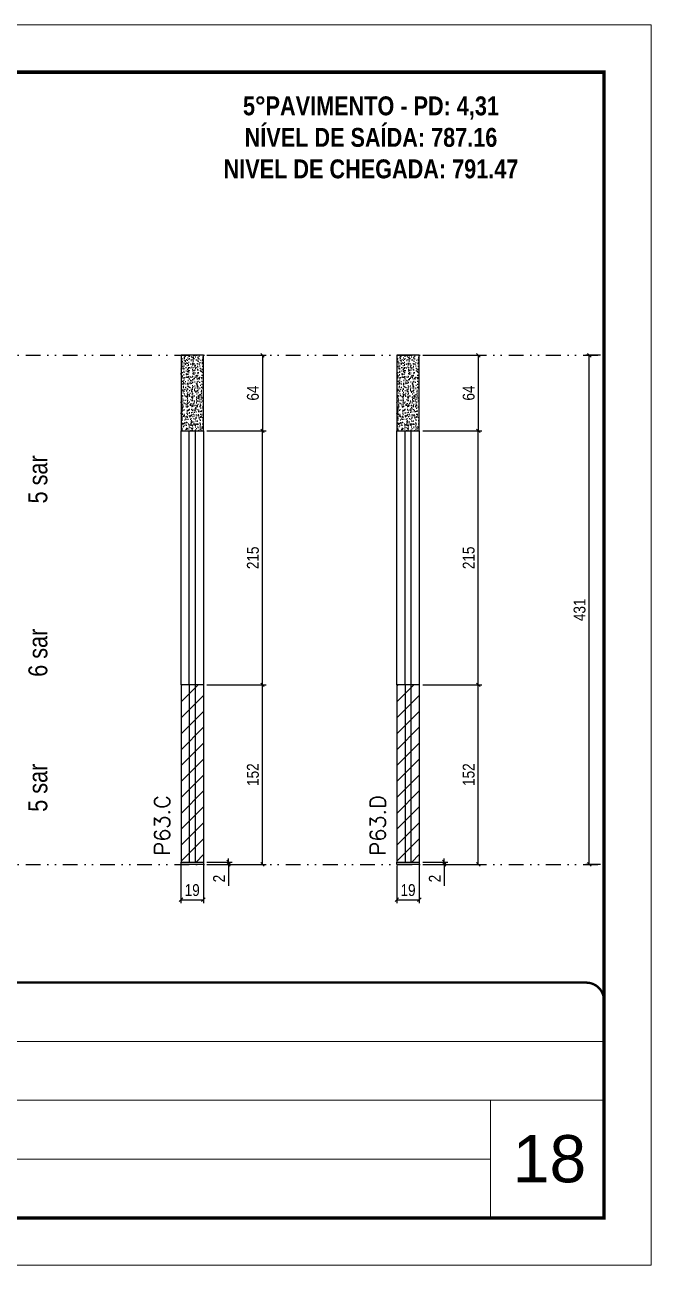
# Model space of a CAD drawing. Extents: x 14400 to 27878, y -21631 to 6985.
# Drawn here: x 16967 to 17497, y 1340 to 2390 of the extents above; entities that cross this region are included whole.
import ezdxf

# ---------------------------------------------------------------- set-up
doc = ezdxf.new("R2010")
doc.units = 0
for name, pattern in [('CONTINUO', [0]), ('DASHED', [0.75, 0.5, -0.25]), ('DIVIDE2', [0.625, 0.25, -0.125, 0, -0.125, 0, -0.125])]:
    doc.linetypes.add(name, pattern=pattern)
for name, color, linetype, lineweight in [('CARIMBO', 255, 'Continuous', 9), ('Folhas', 255, 'Continuous', 9), ('Hachura', 251, 'Continuous', 9), ('SARRAFO DE PRESSAO', 251, 'DASHED', 9), ('Texto Seção', 7, 'Continuous', 15)]:
    doc.layers.add(name, color=color, linetype=linetype, lineweight=lineweight)
for name, color, linetype in [('COTA', 241, 'Continuous'), ('NOMENCLATURA', 7, 'Continuous'), ('Nível', 160, 'Continuous'), ('Painéis', 200, 'Continuous'), ('SARR_2.2x7', 40, 'Continuous')]:
    doc.layers.add(name, color=color, linetype=linetype)
doc.styles.add('ARIAL', font='arial.ttf')
doc.styles.add('ARIAL_NARROW', font='ARIALN.TTF', dxfattribs={"height": 0.2})
doc.styles.add('COTA TECNICA', font='techl___.ttf', dxfattribs={"height": 10})
doc.styles.add('COTA TECNICA-50', font='techl___.ttf', dxfattribs={"height": 10})
doc.styles.add('REGUA-120', font='ROMANS.shx', dxfattribs={"height": 15})
doc.styles.add('ROMANC', font='techb___.ttf', dxfattribs={"height": 2.5})
doc.dimstyles.new('COTA PAINEL-50', dxfattribs={"dimtxt": 10, "dimasz": 3, "dimexe": 3, "dimexo": 3, "dimgap": 3, "dimtad": 1, "dimdec": 1, "dimzin": 12, "dimdsep": 46, "dimtxsty": 'COTA TECNICA-50', "dimblk1": 'OBLIQUE', "dimblk2": 'OBLIQUE', "dimsah": 1, "dimcen": 0.9, "dimclrd": 4, "dimclre": 4, "dimclrt": 240, "dimadec": 1, "dimazin": 3, "dimtfac": 1, "dimtdec": 1, "dimtmove": 0, "dimatfit": 3, "dimfxl": 1, "dimtolj": 1, "dimtzin": 12, "dimarcsym": 0})
doc.dimstyles.new('PAINEL', dxfattribs={"dimtxt": 10, "dimasz": 3, "dimexe": 3, "dimexo": 3, "dimgap": 3, "dimtad": 1, "dimdec": 1, "dimzin": 12, "dimdsep": 46, "dimtxsty": 'COTA TECNICA', "dimblk1": 'OBLIQUE', "dimblk2": 'OBLIQUE', "dimsah": 1, "dimcen": 0.9, "dimclrd": 4, "dimclre": 4, "dimclrt": 240, "dimadec": 1, "dimazin": 3, "dimtfac": 1, "dimtdec": 1, "dimtmove": 0, "dimatfit": 3, "dimfxl": 1, "dimtolj": 1, "dimtzin": 12, "dimarcsym": 0})

# ---------------------------------------------------------------- blocks, each defined once
blk = doc.blocks.new('9999999999')
at = {"color": 30, "linetype": 'CONTINUO'}
for p, q in [((98564.6, 34379.6), (99584, 34379.6)), ((98564.6, 34329.8), (99488, 34329.8)), ((99584, 34329.8), (99488, 34329.8)), ((99488, 34329.8), (99488, 34230.2)), ((98564.6, 34280), (99488, 34280))]:
    blk.add_line(p, q, dxfattribs=at)
at = {"color": 30, "linetype": 'CONTINUO', "const_width": 2}
blk.add_lwpolyline([(99584, 34230.2), (99584, 34414.4, 0.414214), (99569, 34429.4), (98229, 34429.4, 0.414214), (98214, 34414.4), (98214, 34245.2, 0.414214), (98229, 34230.2), (99584, 34230.2)], format="xyb", dxfattribs=at)
at = {"layer": 'Folhas'}
blk.add_lwpolyline([(98139, 34190.2), (99624, 34190.2), (99624, 35240.2), (98139, 35240.2)], close=True, dxfattribs=at)
at = {"layer": 'Folhas', "color": 30, "const_width": 3}
blk.add_lwpolyline([(98214, 34230.2), (99584, 34230.2), (99584, 35200.2), (98214, 35200.2)], close=True, dxfattribs=at)
blk = doc.blocks.new('_Oblique')
at = {"color": 0, "linetype": 'ByBlock', "lineweight": -2}
blk.add_line((-0.5, -0.5), (0.5, 0.5), dxfattribs=at)
blk = doc.blocks.new('*D851')
at = {"layer": 'COTA', "color": 4, "lineweight": -2, "transparency": 16777216}
for p, q in [((17099, 1678.7), (17099, 1646.8)), ((17118, 1678.7), (17118, 1646.8)), ((17099, 1649.8), (17118, 1649.8))]:
    blk.add_line(p, q, dxfattribs=at)
at = {"layer": 'Defpoints', "color": 0, "transparency": 16777216}
for p in [(17099, 1681.7), (17118, 1681.7), (17118, 1649.8)]:
    blk.add_point(p, dxfattribs=at)
at = {"layer": 'COTA', "color": 4, "lineweight": -2, "transparency": 16777216, "xscale": 3, "yscale": 3, "zscale": 3, "rotation": 180}
blk.add_blockref('_Oblique', (17099, 1649.8), dxfattribs=at)
at = {"layer": 'COTA', "color": 4, "lineweight": -2, "transparency": 16777216, "xscale": 3, "yscale": 3, "zscale": 3}
blk.add_blockref('_Oblique', (17118, 1649.8), dxfattribs=at)
at = {"layer": 'COTA', "color": 240, "transparency": 16777216, "insert": (17108.5, 1657.9), "char_height": 10, "attachment_point": 5, "style": 'COTA TECNICA'}
blk.add_mtext('\\A1;19', dxfattribs=at)
blk = doc.blocks.new('*D852')
at = {"layer": 'COTA', "color": 4, "lineweight": -2, "transparency": 16777216}
for p, q in [((17121, 1681.7), (17142.2, 1681.7)), ((17139.2, 1681.7), (17139.2, 1684.7)), ((17139.2, 1681.7), (17139.2, 1679.7)), ((17121, 1679.7), (17142.2, 1679.7)), ((17139.2, 1679.7), (17139.2, 1661.6))]:
    blk.add_line(p, q, dxfattribs=at)
at = {"layer": 'Defpoints', "color": 0, "transparency": 16777216}
for p in [(17118, 1681.7), (17139.2, 1681.7), (17118, 1679.7)]:
    blk.add_point(p, dxfattribs=at)
at = {"layer": 'COTA', "color": 4, "lineweight": -2, "transparency": 16777216, "xscale": 3, "yscale": 3, "zscale": 3}
for p, rotation in [((17139.2, 1681.7), 270), ((17139.2, 1679.7), 90)]:
    blk.add_blockref('_Oblique', p, dxfattribs=dict(at, rotation=rotation))
at = {"layer": 'COTA', "color": 240, "transparency": 16777216, "insert": (17131.2, 1667.7), "char_height": 10, "attachment_point": 5, "rotation": 90, "style": 'COTA TECNICA-50'}
blk.add_mtext('\\A1;2', dxfattribs=at)
blk = doc.blocks.new('*D862')
at = {"layer": 'COTA', "color": 4, "linetype": 'ByBlock', "lineweight": -2, "transparency": 16777216}
for p, q in [((17121, 2110.7), (17171, 2110.7)), ((17168, 2110.7), (17168, 2046.7)), ((17121, 2046.7), (17171, 2046.7))]:
    blk.add_line(p, q, dxfattribs=at)
at = {"layer": 'Defpoints', "color": 0, "linetype": 'ByBlock', "transparency": 16777216}
for p in [(17118, 2110.7), (17118, 2046.7), (17168, 2046.7)]:
    blk.add_point(p, dxfattribs=at)
at = {"layer": 'COTA', "color": 4, "linetype": 'ByBlock', "lineweight": -2, "transparency": 16777216, "xscale": 3, "yscale": 3, "zscale": 3}
for p, rotation in [((17168, 2110.7), 90), ((17168, 2046.7), 270)]:
    blk.add_blockref('_Oblique', p, dxfattribs=dict(at, rotation=rotation))
at = {"layer": 'COTA', "color": 240, "linetype": 'ByBlock', "transparency": 16777216, "insert": (17159.9, 2078.7), "char_height": 10, "attachment_point": 5, "rotation": 90, "style": 'COTA TECNICA'}
blk.add_mtext('\\A1;64', dxfattribs=at)
blk = doc.blocks.new('*D853')
at = {"layer": 'COTA', "color": 4, "lineweight": -2, "transparency": 16777216}
for p, q in [((17121, 1831.7), (17171, 1831.7)), ((17168, 1679.7), (17168, 1831.7)), ((17121, 1679.7), (17171, 1679.7))]:
    blk.add_line(p, q, dxfattribs=at)
at = {"layer": 'Defpoints', "color": 0, "transparency": 16777216}
for p in [(17118, 1831.7), (17168, 1831.7), (17118, 1679.7)]:
    blk.add_point(p, dxfattribs=at)
at = {"layer": 'COTA', "color": 4, "lineweight": -2, "transparency": 16777216, "xscale": 3, "yscale": 3, "zscale": 3}
for p, rotation in [((17168, 1831.7), 90), ((17168, 1679.7), 270)]:
    blk.add_blockref('_Oblique', p, dxfattribs=dict(at, rotation=rotation))
at = {"layer": 'COTA', "color": 240, "transparency": 16777216, "insert": (17159.9, 1755.7), "char_height": 10, "attachment_point": 5, "rotation": 90, "style": 'COTA TECNICA-50'}
blk.add_mtext('\\A1;152', dxfattribs=at)
blk = doc.blocks.new('*D848')
at = {"layer": 'COTA', "color": 4, "lineweight": -2, "transparency": 16777216}
for p, q in [((17281.7, 1678.7), (17281.7, 1646.8)), ((17300.7, 1678.7), (17300.7, 1646.8)), ((17281.7, 1649.8), (17300.7, 1649.8))]:
    blk.add_line(p, q, dxfattribs=at)
at = {"layer": 'Defpoints', "color": 0, "transparency": 16777216}
for p in [(17281.7, 1681.7), (17300.7, 1681.7), (17300.7, 1649.8)]:
    blk.add_point(p, dxfattribs=at)
at = {"layer": 'COTA', "color": 4, "lineweight": -2, "transparency": 16777216, "xscale": 3, "yscale": 3, "zscale": 3, "rotation": 180}
blk.add_blockref('_Oblique', (17281.7, 1649.8), dxfattribs=at)
at = {"layer": 'COTA', "color": 4, "lineweight": -2, "transparency": 16777216, "xscale": 3, "yscale": 3, "zscale": 3}
blk.add_blockref('_Oblique', (17300.7, 1649.8), dxfattribs=at)
at = {"layer": 'COTA', "color": 240, "transparency": 16777216, "insert": (17291.2, 1657.9), "char_height": 10, "attachment_point": 5, "style": 'COTA TECNICA'}
blk.add_mtext('\\A1;19', dxfattribs=at)
blk = doc.blocks.new('*D849')
at = {"layer": 'COTA', "color": 4, "lineweight": -2, "transparency": 16777216}
for p, q in [((17303.7, 1681.7), (17324.8, 1681.7)), ((17321.8, 1681.7), (17321.8, 1684.7)), ((17321.8, 1681.7), (17321.8, 1679.7)), ((17303.7, 1679.7), (17324.8, 1679.7)), ((17321.8, 1679.7), (17321.8, 1661.6))]:
    blk.add_line(p, q, dxfattribs=at)
at = {"layer": 'Defpoints', "color": 0, "transparency": 16777216}
for p in [(17300.7, 1681.7), (17321.8, 1681.7), (17300.7, 1679.7)]:
    blk.add_point(p, dxfattribs=at)
at = {"layer": 'COTA', "color": 4, "lineweight": -2, "transparency": 16777216, "xscale": 3, "yscale": 3, "zscale": 3}
for p, rotation in [((17321.8, 1681.7), 270), ((17321.8, 1679.7), 90)]:
    blk.add_blockref('_Oblique', p, dxfattribs=dict(at, rotation=rotation))
at = {"layer": 'COTA', "color": 240, "transparency": 16777216, "insert": (17313.8, 1667.7), "char_height": 10, "attachment_point": 5, "rotation": 90, "style": 'COTA TECNICA-50'}
blk.add_mtext('\\A1;2', dxfattribs=at)
blk = doc.blocks.new('*D850')
at = {"layer": 'COTA', "color": 4, "lineweight": -2, "transparency": 16777216}
for p, q in [((17303.7, 1831.7), (17353.6, 1831.7)), ((17350.6, 1679.7), (17350.6, 1831.7)), ((17303.7, 1679.7), (17353.6, 1679.7))]:
    blk.add_line(p, q, dxfattribs=at)
at = {"layer": 'Defpoints', "color": 0, "transparency": 16777216}
for p in [(17300.7, 1831.7), (17350.6, 1831.7), (17300.7, 1679.7)]:
    blk.add_point(p, dxfattribs=at)
at = {"layer": 'COTA', "color": 4, "lineweight": -2, "transparency": 16777216, "xscale": 3, "yscale": 3, "zscale": 3}
for p, rotation in [((17350.6, 1831.7), 90), ((17350.6, 1679.7), 270)]:
    blk.add_blockref('_Oblique', p, dxfattribs=dict(at, rotation=rotation))
at = {"layer": 'COTA', "color": 240, "transparency": 16777216, "insert": (17342.5, 1755.7), "char_height": 10, "attachment_point": 5, "rotation": 90, "style": 'COTA TECNICA-50'}
blk.add_mtext('\\A1;152', dxfattribs=at)
blk = doc.blocks.new('*D874')
at = {"layer": 'COTA', "color": 4, "lineweight": -2, "transparency": 16777216}
for p, q in [((17121, 2046.7), (17171, 2046.7)), ((17168, 1831.7), (17168, 2046.7)), ((17121, 1831.7), (17171, 1831.7))]:
    blk.add_line(p, q, dxfattribs=at)
at = {"layer": 'Defpoints', "color": 0, "transparency": 16777216}
for p in [(17118, 2046.7), (17168, 2046.7), (17118, 1831.7)]:
    blk.add_point(p, dxfattribs=at)
at = {"layer": 'COTA', "color": 4, "lineweight": -2, "transparency": 16777216, "xscale": 3, "yscale": 3, "zscale": 3}
for p, rotation in [((17168, 2046.7), 90), ((17168, 1831.7), 270)]:
    blk.add_blockref('_Oblique', p, dxfattribs=dict(at, rotation=rotation))
at = {"layer": 'COTA', "color": 240, "transparency": 16777216, "insert": (17159.9, 1939.2), "char_height": 10, "attachment_point": 5, "rotation": 90, "style": 'COTA TECNICA'}
blk.add_mtext('\\A1;215', dxfattribs=at)
blk = doc.blocks.new('*D875')
at = {"layer": 'COTA', "color": 4, "lineweight": -2, "transparency": 16777216}
for p, q in [((17303.7, 2046.7), (17353.6, 2046.7)), ((17350.6, 1831.7), (17350.6, 2046.7)), ((17303.7, 1831.7), (17353.6, 1831.7))]:
    blk.add_line(p, q, dxfattribs=at)
at = {"layer": 'Defpoints', "color": 0, "transparency": 16777216}
for p in [(17300.7, 2046.7), (17350.6, 2046.7), (17300.7, 1831.7)]:
    blk.add_point(p, dxfattribs=at)
at = {"layer": 'COTA', "color": 4, "lineweight": -2, "transparency": 16777216, "xscale": 3, "yscale": 3, "zscale": 3}
for p, rotation in [((17350.6, 2046.7), 90), ((17350.6, 1831.7), 270)]:
    blk.add_blockref('_Oblique', p, dxfattribs=dict(at, rotation=rotation))
at = {"layer": 'COTA', "color": 240, "transparency": 16777216, "insert": (17342.5, 1939.2), "char_height": 10, "attachment_point": 5, "rotation": 90, "style": 'COTA TECNICA'}
blk.add_mtext('\\A1;215', dxfattribs=at)
blk = doc.blocks.new('*D1938')
at = {"layer": 'COTA', "color": 4, "linetype": 'ByBlock', "lineweight": -2, "transparency": 16777216}
for p, q in [((17303.7, 2110.7), (17353.6, 2110.7)), ((17350.6, 2110.7), (17350.6, 2046.7)), ((17303.7, 2046.7), (17353.6, 2046.7))]:
    blk.add_line(p, q, dxfattribs=at)
at = {"layer": 'Defpoints', "color": 0, "linetype": 'ByBlock', "transparency": 16777216}
for p in [(17300.7, 2110.7), (17300.7, 2046.7), (17350.6, 2046.7)]:
    blk.add_point(p, dxfattribs=at)
at = {"layer": 'COTA', "color": 4, "linetype": 'ByBlock', "lineweight": -2, "transparency": 16777216, "xscale": 3, "yscale": 3, "zscale": 3}
for p, rotation in [((17350.6, 2110.7), 90), ((17350.6, 2046.7), 270)]:
    blk.add_blockref('_Oblique', p, dxfattribs=dict(at, rotation=rotation))
at = {"layer": 'COTA', "color": 240, "linetype": 'ByBlock', "transparency": 16777216, "insert": (17342.5, 2078.7), "char_height": 10, "attachment_point": 5, "rotation": 90, "style": 'COTA TECNICA'}
blk.add_mtext('\\A1;64', dxfattribs=at)
blk = doc.blocks.new('*D3934')
at = {"layer": 'COTA', "color": 4, "lineweight": -2, "transparency": 16777216}
for p, q in [((17454, 2110.7), (17441.6, 2110.7)), ((17444.6, 1679.7), (17444.6, 2110.7)), ((17454, 1679.7), (17441.6, 1679.7))]:
    blk.add_line(p, q, dxfattribs=at)
at = {"layer": 'Defpoints', "color": 0, "transparency": 16777216}
for p in [(17444.6, 2110.7), (17457, 2110.7), (17457, 1679.7)]:
    blk.add_point(p, dxfattribs=at)
at = {"layer": 'COTA', "color": 4, "lineweight": -2, "transparency": 16777216, "xscale": 3, "yscale": 3, "zscale": 3}
for p, rotation in [((17444.6, 2110.7), 90), ((17444.6, 1679.7), 270)]:
    blk.add_blockref('_Oblique', p, dxfattribs=dict(at, rotation=rotation))
at = {"layer": 'COTA', "color": 240, "transparency": 16777216, "insert": (17436.4, 1895.2), "char_height": 10, "attachment_point": 5, "rotation": 90, "style": 'COTA TECNICA'}
blk.add_mtext('\\A1;431', dxfattribs=at)

msp = doc.modelspace()

# ---------------------------------------------------------------- hatches: boundary and pattern name
at = {"layer": 'COTA'}
h = msp.add_hatch(dxfattribs=at)
h.set_pattern_fill('AR-CONC', color=256, scale=0.03)
h.set_pattern_definition([(50, (1416.149, -2202.15), (5.4655401, -0.4781726), [0.5715, -6.2865]), (355, (1416.149, -2202.15), (-1.0573026, 5.7317054), [0.4572, -5.0292175]), (100.451445, (1416.6047, -2202.19), (4.4082374, 5.2535326), [0.4857003, -5.3427073]), (46.1842, (1416.149, -2200.626), (8.1323712, -1.2612698), [0.85725, -9.42975]), (96.63556, (1416.827, -2200.731), (7.122124, 7.4227837), [0.7285507, -8.0140682]), (351.18415, (1416.149, -2200.626), (7.122124, 7.4227837), [0.685799, -7.543792]), (21, (1416.911, -2201.007), (4.5484317, -3.067956), [0.5715, -6.2865]), (326, (1416.911, -2201.007), (1.8540609, 5.525639), [0.4572, -5.0292]), (71.451445, (1417.29, -2201.263), (6.4024926, 2.457683), [0.4857003, -5.3426981]), (37.5, (1416.1492, -2202.1502), (0.0926581, 2.53665117), [0, -4.96824, 0, -5.1054, 0, -5.04825]), (7.5, (1416.1492, -2202.1502), (2.00458988, 3.00541724), [0, -2.91084, 0, -4.85394, 0, -1.92405]), (327.5, (1414.45, -2202.1502), (4.06771786, -0.17186232), [0, -1.905, 0, -5.9436, 0, -7.8867]), (317.5, (1413.688, -2202.1502), (4.44387544, 0.7627947), [0, -2.4765, 0, -3.94716, 0, -5.6007])])
h.paths.add_polyline_path([(17118.01, 2110.71), (17099.01, 2110.71), (17099.01, 2046.71), (17118.01, 2046.71)])
h = msp.add_hatch(dxfattribs=at)
h.set_pattern_fill('AR-CONC', color=256, scale=0.03)
h.set_pattern_definition([(50, (1598.7866, -2202.15), (5.4655401, -0.4781726), [0.5715, -6.2865]), (355, (1598.7866, -2202.15), (-1.0573026, 5.7317054), [0.4572, -5.0292175]), (100.451445, (1599.242, -2202.19), (4.4082374, 5.2535326), [0.4857003, -5.3427073]), (46.1842, (1598.7866, -2200.626), (8.1323712, -1.2612698), [0.85725, -9.42975]), (96.63556, (1599.464, -2200.731), (7.122124, 7.4227837), [0.7285507, -8.0140682]), (351.18415, (1598.787, -2200.626), (7.122124, 7.4227837), [0.685799, -7.543792]), (21, (1599.5486, -2201.007), (4.5484317, -3.067956), [0.5715, -6.2865]), (326, (1599.5486, -2201.007), (1.8540609, 5.525639), [0.4572, -5.0292]), (71.451445, (1599.9277, -2201.263), (6.4024926, 2.457683), [0.4857003, -5.3426981]), (37.5, (1598.7866, -2202.1502), (0.0926581, 2.53665117), [0, -4.96824, 0, -5.1054, 0, -5.04825]), (7.5, (1598.7866, -2202.1502), (2.00458988, 3.00541724), [0, -2.91084, 0, -4.85394, 0, -1.92405]), (327.5, (1597.0874, -2202.1502), (4.06771786, -0.17186232), [0, -1.905, 0, -5.9436, 0, -7.8867]), (317.5, (1596.3254, -2202.1502), (4.44387544, 0.7627947), [0, -2.4765, 0, -3.94716, 0, -5.6007])])
h.paths.add_polyline_path([(17300.65, 2110.71), (17281.65, 2110.71), (17281.65, 2046.71), (17300.65, 2046.71)])
at = {"layer": 'Hachura', "linetype": 'ByBlock'}
h = msp.add_hatch(dxfattribs=at)
h.set_pattern_fill('ANSI31', color=256, scale=3)
h.set_pattern_definition([(45, (-1583.0895, 2e-12), (-6.735192, 6.735192), [])])
h.paths.add_polyline_path([(17118.01, 1831.71), (17099.01, 1831.71), (17099.01, 1681.71), (17118.01, 1681.71)])
h = msp.add_hatch(dxfattribs=at)
h.set_pattern_fill('ANSI31', color=256, scale=3)
h.set_pattern_definition([(45, (-1400.452, 2e-12), (-6.735192, 6.735192), [])])
h.paths.add_polyline_path([(17300.65, 1831.71), (17281.65, 1831.71), (17281.65, 1681.71), (17300.65, 1681.71)])

# ---------------------------------------------------------------- linework, layer by layer
at = {"layer": 'COTA', "linetype": 'ByBlock'}
for points in [[(17099.01, 2046.71), (17118.01, 2046.71), (17118.01, 2110.71), (17099.01, 2110.71)], [(17281.65, 2046.71), (17300.65, 2046.71), (17300.65, 2110.71), (17281.65, 2110.71)]]:
    msp.add_lwpolyline(points, close=True, dxfattribs=at)
at = {"layer": 'Nível', "color": 4, "linetype": 'DIVIDE2', "ltscale": 50}
for p, q in [((16086.97, 2110.71), (17456.97, 2110.71)), ((16086.97, 1679.71), (17456.97, 1679.71))]:
    msp.add_line(p, q, dxfattribs=at)
at = {"layer": 'Painéis'}
for p, q in [((17099.01, 2046.71), (17118.01, 2046.71)), ((17099.01, 1831.71), (17099.01, 2046.71)), ((17118.01, 2046.71), (17118.01, 1831.71)), ((17281.65, 2046.71), (17300.65, 2046.71)), ((17281.65, 1831.71), (17281.65, 2046.71)), ((17300.65, 2046.71), (17300.65, 1831.71)), ((17099.01, 1831.71), (17099.01, 1681.71)), ((17118.01, 1831.71), (17099.01, 1831.71)), ((17118.01, 1831.71), (17118.01, 1681.71)), ((17281.65, 1831.71), (17281.65, 1681.71)), ((17300.65, 1831.71), (17281.65, 1831.71)), ((17300.65, 1831.71), (17300.65, 1681.71)), ((17099.01, 1681.71), (17118.01, 1681.71)), ((17099.01, 1679.71), (17099.01, 1681.71)), ((17118.01, 1681.71), (17118.01, 1679.71)), ((17281.65, 1681.71), (17300.65, 1681.71)), ((17281.65, 1679.71), (17281.65, 1681.71)), ((17300.65, 1681.71), (17300.65, 1679.71)), ((17118.01, 1679.71), (17099.01, 1679.71)), ((17300.65, 1679.71), (17281.65, 1679.71))]:
    msp.add_line(p, q, dxfattribs=at)
at = {"layer": 'SARR_2.2x7'}
for p, q in [((17106.01, 1831.71), (17106.01, 2046.71)), ((17111.01, 2046.71), (17111.01, 1831.71)), ((17288.65, 1831.71), (17288.65, 2046.71)), ((17293.65, 2046.71), (17293.65, 1831.71)), ((17106.01, 1831.71), (17106.01, 1681.71)), ((17111.01, 1831.71), (17111.01, 1681.71)), ((17288.65, 1831.71), (17288.65, 1681.71)), ((17293.65, 1831.71), (17293.65, 1681.71))]:
    msp.add_line(p, q, dxfattribs=at)

# ---------------------------------------------------------------- block references
at = {"layer": 'SARRAFO DE PRESSAO', "color": 6, "linetype": 'ByBlock'}
msp.add_blockref('9999999999', (-82127.01, -32849.78), dxfattribs=at)

# ---------------------------------------------------------------- texts
at = {"layer": 'CARIMBO', "style": 'ARIAL'}
msp.add_text('18', height=40, dxfattribs=at).set_placement((17379.83, 1410.57))
at = {"layer": 'NOMENCLATURA', "style": 'ARIAL_NARROW'}
for s, p in [('5 sar', (16985.87, 1985.23)), ('6 sar', (16985.87, 1838.49)), ('5 sar', (16985.87, 1724.23))]:
    msp.add_text(s, height=16, rotation=90, dxfattribs=at).set_placement(p)
at = {"layer": 'NOMENCLATURA', "color": 2, "insert": (17259.81, 2356.49), "char_height": 16, "attachment_point": 2, "style": 'ROMANC'}
msp.add_mtext_dynamic_manual_height_columns('\\P5°PAVIMENTO - PD: 4,31\\PNÍVEL DE SAÍDA: 787.16\\PNIVEL DE CHEGADA: 791.47', width=432.3511, gutter_width=1, heights=[0], dxfattribs=at)
at = {"layer": 'Texto Seção', "char_height": 13, "width": 370.6998, "attachment_point": 7, "rotation": 90, "style": 'REGUA-120'}
for s, insert in [('P63.C', (17089.56, 1687.12)), ('P63.D', (17272.2, 1687.12))]:
    msp.add_mtext(s, dxfattribs=dict(at, insert=insert))

# ---------------------------------------------------------------- dimensions: what is measured, and where the dimension line sits
at = {"layer": 'COTA', "linetype": 'ByBlock'}
for base, p1, p2, picture, middle in [((17168, 2046.71), (17118.01, 2110.71), (17118.01, 2046.71), '*D862', (17159.9, 2078.71)), ((17350.64, 2046.71), (17300.65, 2110.71), (17300.65, 2046.71), '*D1938', (17342.54, 2078.71))]:
    dim = msp.add_linear_dim(base=base, p1=p1, p2=p2, angle=90, dimstyle='PAINEL', dxfattribs=at)
    dim.commit()
    dim.dimension.update_dxf_attribs({"geometry": picture, "text_midpoint": middle})
at = {"layer": 'COTA'}
for base, p1, p2, dimstyle, picture, middle in [((17444.59, 2110.71), (17456.97, 1679.71), (17456.97, 2110.71), 'PAINEL', '*D3934', (17436.37, 1895.21)), ((17168, 2046.71), (17118.01, 1831.71), (17118.01, 2046.71), 'PAINEL', '*D874', (17159.89, 1939.21)), ((17350.64, 2046.71), (17300.65, 1831.71), (17300.65, 2046.71), 'PAINEL', '*D875', (17342.53, 1939.21)), ((17168, 1831.71), (17118.01, 1679.71), (17118.01, 1831.71), 'COTA PAINEL-50', '*D853', (17159.89, 1755.71)), ((17350.64, 1831.71), (17300.65, 1679.71), (17300.65, 1831.71), 'COTA PAINEL-50', '*D850', (17342.53, 1755.71))]:
    dim = msp.add_linear_dim(base=base, p1=p1, p2=p2, angle=90, dimstyle=dimstyle, dxfattribs=at)
    dim.commit()
    dim.dimension.update_dxf_attribs({"geometry": picture, "text_midpoint": middle})
for base, p1, p2, picture, middle in [((17118.01, 1649.82), (17099.01, 1681.71), (17118.01, 1681.71), '*D851', (17108.51, 1657.9)), ((17300.65, 1649.82), (17281.65, 1681.71), (17300.65, 1681.71), '*D848', (17291.15, 1657.9))]:
    dim = msp.add_linear_dim(base=base, p1=p1, p2=p2, dimstyle='PAINEL', override={"dimarcsym": 2}, dxfattribs=at)
    dim.commit()
    dim.dimension.update_dxf_attribs({"geometry": picture, "text_midpoint": middle})
for base, p1, p2, picture, middle in [((17139.21, 1681.71), (17118.01, 1679.71), (17118.01, 1681.71), '*D852', (17139.21, 1667.65)), ((17321.84, 1681.71), (17300.65, 1679.71), (17300.65, 1681.71), '*D849', (17321.84, 1667.65))]:
    dim = msp.add_linear_dim(base=base, p1=p1, p2=p2, angle=90, dimstyle='COTA PAINEL-50', dxfattribs=at)
    dim.commit()
    dim.dimension.update_dxf_attribs({"geometry": picture, "text_midpoint": middle, "dimtype": 160})

doc.saveas('drawing.dxf')
